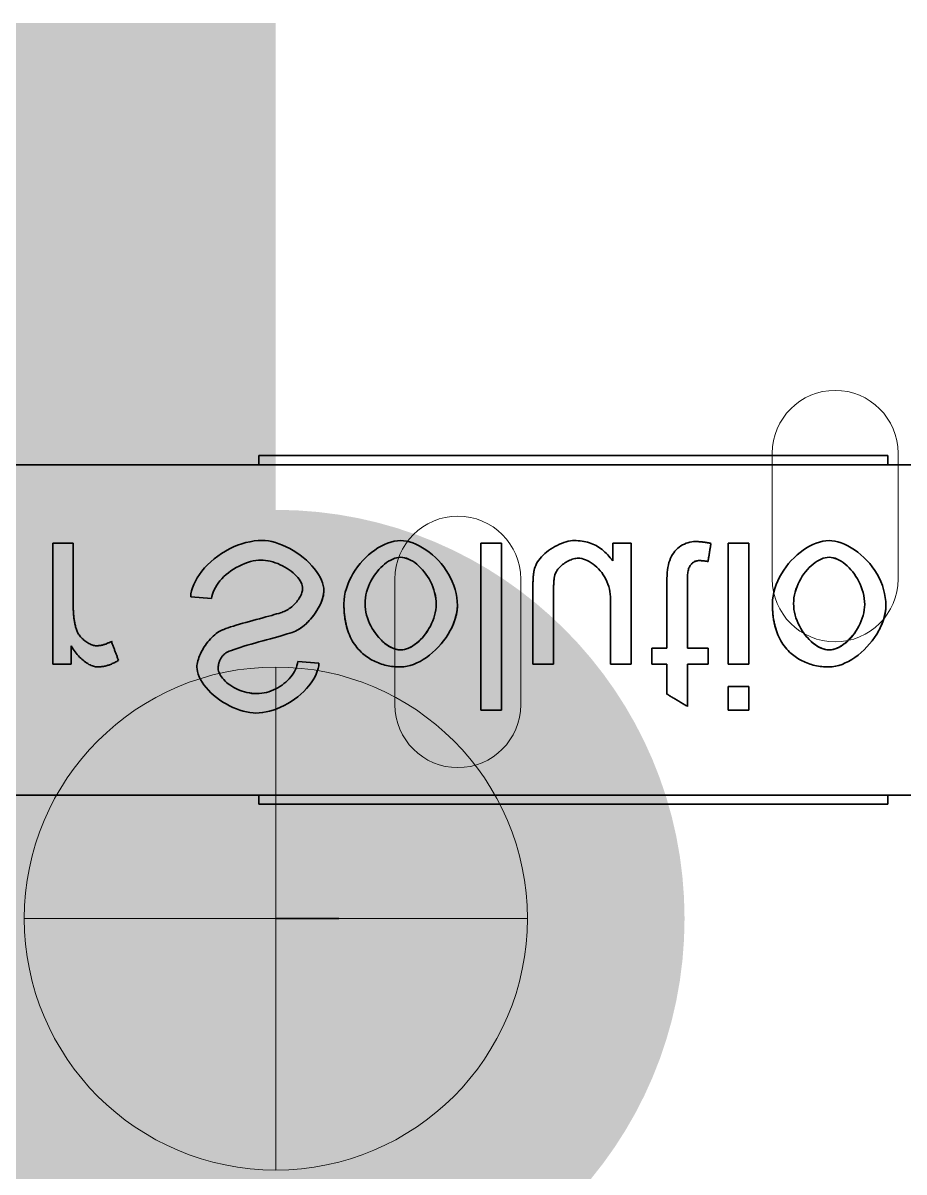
# Model space of a CAD drawing. Extents: x 39751 to 116307, y -36149 to -14965.
# Drawn here: x 54271.2 to 54341.2, y -20672.5 to -20581.1 of the extents above; entities that cross this region are included whole.
import ezdxf

# ---------------------------------------------------------------- set-up
doc = ezdxf.new("R2010")
doc.units = 0
doc.header["$LTSCALE"] = 1500
for name, color, linetype, lineweight in [('Hatch', 7, 'Continuous', 13), ('Hidden Edges(Atlas Copco)', 7, 'Continuous', 13), ('Sketch Geometry(Atlas Copco)', 7, 'Continuous', 35), ('Visible Edges(Atlas Copco)', 7, 'Continuous', 35)]:
    doc.layers.add(name, color=color, linetype=linetype, lineweight=lineweight)

# ---------------------------------------------------------------- blocks, each defined once
blk = doc.blocks.new('Center_of_gravity')
at = {"layer": 'Hatch'}
h = blk.add_hatch(color=256, dxfattribs=at)
edge = h.paths.add_edge_path()
edge.add_arc((0, 0), 4, 0, 90)
edge.add_line((0, 4), (0, 0))
edge.add_line((0, 0), (4, 0))
h = blk.add_hatch(color=256, dxfattribs=at)
edge = h.paths.add_edge_path()
edge.add_arc((0, 0), 4, 180, 270)
edge.add_line((0, -4), (0, 0))
edge.add_line((0, 0), (-4, 0))
at = {"layer": 'Sketch Geometry(Atlas Copco)', "lineweight": 18}
for q in [(0, 4), (0, 4), (-4, 0), (-4, 0), (4, 0), (0, -4), (4, 0), (0, -4)]:
    blk.add_line((0, 0), q, dxfattribs=at)
for start, end in [(90, 180), (0, 90), (180, 270), (270, 0)]:
    blk.add_arc((0, 0), 4, start, end, dxfattribs=at)
blk = doc.blocks.new('A$C58483152')
at = {"layer": 'Hatch'}
h = blk.add_hatch(color=7, dxfattribs=at)
edge = h.paths.add_edge_path()
edge.add_line((776.126, 516.5), (776.126, 555.213))
edge.add_line((776.126, 555.213), (682.312, 555.213))
edge.add_line((682.312, 555.213), (682.312, 484))
edge.add_line((682.312, 484), (743.626, 484))
edge.add_arc((776.126, 484), 32.5, 180, 90)
at = {"layer": 'Hidden Edges(Atlas Copco)'}
for p, q in [((815.6, 521), (815.6, 511)), ((825.6, 511), (825.6, 521)), ((785.6, 511), (785.6, 501)), ((795.6, 501), (795.6, 511))]:
    blk.add_line(p, q, dxfattribs=at)
for centre, start, end in [((820.6, 521), 0, 180), ((790.6, 511), 0, 180), ((820.6, 511), 180, 0), ((790.6, 501), 180, 0)]:
    blk.add_arc(centre, 5, start, end, dxfattribs=at)
at = {"layer": 'Sketch Geometry(Atlas Copco)'}
blk.add_line((776.126, 484), (781.126, 484), dxfattribs=at)
at = {"layer": 'Visible Edges(Atlas Copco)'}
for p, q in [((774.776, 520.816), (774.776, 520.086)), ((824.776, 520.816), (774.776, 520.816)), ((824.776, 520.086), (824.776, 520.816)), ((677.676, 520.086), (844.676, 520.086)), ((760.021, 513.846), (758.388, 513.846)), ((758.388, 513.846), (758.388, 504.221)), ((760.021, 508.813), (760.021, 513.846)), ((794.071, 513.846), (792.439, 513.846)), ((792.439, 513.846), (792.439, 500.573)), ((794.071, 500.573), (794.071, 513.846)), ((804.371, 513.846), (802.911, 513.846)), ((802.911, 513.846), (802.911, 512.434)), ((804.371, 504.221), (804.371, 513.846)), ((810.727, 513.834), (810.727, 513.835)), ((813.738, 513.846), (812.105, 513.846)), ((812.105, 513.846), (812.105, 504.221)), ((813.738, 504.221), (813.738, 513.846)), ((810.494, 512.393), (810.494, 512.394)), ((807.229, 511.04), (807.229, 505.488)), ((808.862, 505.488), (808.862, 511.131)), ((779.95, 510.099), (779.95, 510.099)), ((796.565, 510.19), (796.565, 504.221)), ((769.357, 509.583), (771.019, 509.441)), ((769.357, 509.582), (769.357, 509.583)), ((769.357, 509.582), (771.019, 509.441)), ((771.019, 509.441), (771.019, 509.441)), ((798.197, 504.221), (798.197, 509.563)), ((802.739, 509.38), (802.739, 504.221)), ((771.739, 506.887), (771.739, 506.887)), ((759.858, 504.221), (759.858, 505.68)), ((763.052, 506.045), (763.052, 506.045)), ((807.229, 505.488), (806.023, 505.488)), ((806.023, 505.488), (806.023, 504.221)), ((807.229, 505.488), (806.023, 505.488)), ((806.023, 505.488), (806.023, 505.488)), ((810.494, 505.488), (808.862, 505.488)), ((810.494, 505.488), (808.862, 505.488)), ((810.494, 504.221), (810.494, 505.488)), ((810.494, 505.488), (810.494, 505.488)), ((763.619, 504.526), (763.619, 504.525)), ((779.555, 504.303), (777.872, 504.434)), ((779.555, 504.302), (777.872, 504.434)), ((777.872, 504.434), (777.872, 504.434)), ((758.388, 504.221), (759.858, 504.221)), ((769.854, 503.999), (769.854, 503.998)), ((779.555, 504.303), (779.555, 504.302)), ((796.565, 504.221), (798.197, 504.221)), ((802.739, 504.221), (804.371, 504.221)), ((806.023, 504.221), (807.229, 504.221)), ((807.229, 504.221), (807.229, 501.844)), ((808.862, 504.221), (810.494, 504.221)), ((808.862, 500.866), (808.862, 504.221)), ((812.105, 504.221), (813.738, 504.221)), ((813.738, 502.441), (812.105, 502.441)), ((812.105, 502.441), (812.105, 502.44)), ((813.738, 502.44), (812.105, 502.44)), ((812.105, 502.44), (812.105, 500.573)), ((813.738, 502.441), (813.738, 502.44)), ((813.738, 500.573), (813.738, 502.44)), ((792.439, 500.573), (794.071, 500.573)), ((812.105, 500.573), (813.738, 500.573)), ((844.676, 493.82), (677.676, 493.82)), ((774.776, 493.82), (774.776, 493.09)), ((824.776, 493.09), (824.776, 493.82)), ((774.776, 493.09), (824.776, 493.09))]:
    blk.add_line(p, q, dxfattribs=at)
at = {"layer": 'Visible Edges(Atlas Copco)', "flags": 128}
for points in [[(775.034, 514.067), (774.725, 514.056), (774.407, 514.023), (774.081, 513.969), (773.751, 513.894), (773.418, 513.798), (773.086, 513.682), (772.756, 513.546), (772.432, 513.391), (772.114, 513.219), (771.805, 513.031), (771.508, 512.827), (771.223, 512.609), (770.954, 512.378), (770.7, 512.137), (770.464, 511.886), (770.248, 511.629), (770.052, 511.366), (769.879, 511.1), (769.728, 510.834), (769.602, 510.57), (769.501, 510.309), (769.426, 510.056), (769.378, 509.813), (769.357, 509.583)], [(779.95, 510.099), (779.938, 510.284), (779.9, 510.483), (779.838, 510.694), (779.752, 510.913), (779.642, 511.139), (779.511, 511.368), (779.357, 511.599), (779.184, 511.829), (778.991, 512.057), (778.781, 512.28), (778.554, 512.497), (778.312, 512.705), (778.058, 512.903), (777.793, 513.09), (777.518, 513.265), (777.237, 513.424), (776.951, 513.569), (776.663, 513.697), (776.374, 513.807), (776.089, 513.899), (775.809, 513.972), (775.538, 514.024), (775.279, 514.056), (775.034, 514.067)], [(786.053, 514.057), (785.798, 514.044), (785.54, 514.005), (785.28, 513.941), (785.018, 513.855), (784.757, 513.746), (784.497, 513.616), (784.24, 513.467), (783.987, 513.299), (783.739, 513.113), (783.498, 512.911), (783.265, 512.694), (783.041, 512.463), (782.827, 512.22), (782.626, 511.965), (782.437, 511.699), (782.263, 511.424), (782.105, 511.141), (781.963, 510.851), (781.84, 510.556), (781.736, 510.256), (781.653, 509.953), (781.592, 509.648), (781.555, 509.342), (781.542, 509.036)], [(790.564, 508.904), (790.552, 509.216), (790.518, 509.531), (790.461, 509.848), (790.381, 510.165), (790.281, 510.479), (790.159, 510.789), (790.018, 511.094), (789.857, 511.391), (789.68, 511.679), (789.485, 511.956), (789.276, 512.222), (789.053, 512.474), (788.818, 512.711), (788.573, 512.932), (788.32, 513.136), (788.061, 513.322), (787.798, 513.489), (787.533, 513.636), (787.269, 513.762), (787.008, 513.867), (786.753, 513.949), (786.507, 514.009), (786.272, 514.045), (786.053, 514.057)], [(799.86, 514.057), (799.712, 514.05), (799.553, 514.031), (799.385, 513.999), (799.212, 513.955), (799.034, 513.901), (798.853, 513.835), (798.672, 513.76), (798.492, 513.676), (798.314, 513.583), (798.14, 513.483), (797.972, 513.375), (797.81, 513.261), (797.656, 513.141), (797.51, 513.017), (797.374, 512.889), (797.249, 512.757), (797.134, 512.624), (797.03, 512.489), (796.939, 512.354), (796.86, 512.22), (796.793, 512.087), (796.738, 511.956), (796.696, 511.83), (796.667, 511.707)], [(802.911, 512.434), (802.816, 512.567), (802.718, 512.694), (802.617, 512.815), (802.514, 512.931), (802.407, 513.041), (802.298, 513.145), (802.187, 513.243), (802.072, 513.336), (801.954, 513.424), (801.834, 513.505), (801.711, 513.581), (801.586, 513.652), (801.457, 513.716), (801.326, 513.776), (801.192, 513.829), (801.055, 513.877), (800.915, 513.919), (800.773, 513.956), (800.627, 513.987), (800.479, 514.012), (800.329, 514.032), (800.175, 514.046), (800.019, 514.054), (799.86, 514.057)], [(809.49, 513.976), (809.342, 513.971), (809.193, 513.953), (809.045, 513.925), (808.897, 513.886), (808.752, 513.837), (808.61, 513.777), (808.471, 513.708), (808.338, 513.628), (808.21, 513.539), (808.087, 513.44), (807.972, 513.332), (807.864, 513.214), (807.763, 513.087), (807.67, 512.951), (807.586, 512.804), (807.511, 512.649), (807.444, 512.484), (807.386, 512.308), (807.338, 512.123), (807.298, 511.928), (807.268, 511.723), (807.246, 511.506), (807.234, 511.279), (807.229, 511.04)], [(810.727, 513.835), (810.67, 513.847), (810.613, 513.858), (810.557, 513.869), (810.501, 513.879), (810.446, 513.888), (810.391, 513.897), (810.337, 513.906), (810.283, 513.914), (810.23, 513.921), (810.177, 513.928), (810.125, 513.935), (810.073, 513.941), (810.022, 513.947), (809.971, 513.952), (809.921, 513.957), (809.871, 513.961), (809.821, 513.964), (809.773, 513.968), (809.724, 513.97), (809.676, 513.972), (809.629, 513.974), (809.582, 513.975), (809.536, 513.976), (809.49, 513.976)], [(810.494, 512.394), (810.503, 512.454), (810.513, 512.514), (810.523, 512.574), (810.533, 512.635), (810.542, 512.695), (810.552, 512.755), (810.562, 512.815), (810.571, 512.875), (810.581, 512.935), (810.591, 512.995), (810.6, 513.055), (810.61, 513.115), (810.62, 513.175), (810.63, 513.235), (810.639, 513.295), (810.649, 513.355), (810.659, 513.416), (810.669, 513.476), (810.678, 513.536), (810.688, 513.596), (810.698, 513.656), (810.707, 513.716), (810.717, 513.776), (810.727, 513.835)], [(810.494, 512.393), (810.503, 512.453), (810.513, 512.513), (810.523, 512.573), (810.533, 512.634), (810.542, 512.694), (810.552, 512.754), (810.562, 512.814), (810.571, 512.874), (810.581, 512.934), (810.591, 512.994), (810.6, 513.054), (810.61, 513.114), (810.62, 513.174), (810.63, 513.234), (810.639, 513.294), (810.649, 513.354), (810.659, 513.414), (810.669, 513.474), (810.678, 513.534), (810.688, 513.594), (810.698, 513.654), (810.707, 513.714), (810.717, 513.774), (810.727, 513.834)], [(820.124, 514.057), (819.87, 514.044), (819.611, 514.005), (819.351, 513.941), (819.089, 513.855), (818.828, 513.746), (818.568, 513.616), (818.311, 513.467), (818.058, 513.299), (817.81, 513.113), (817.569, 512.911), (817.336, 512.694), (817.112, 512.463), (816.899, 512.22), (816.697, 511.965), (816.508, 511.699), (816.334, 511.424), (816.176, 511.141), (816.034, 510.851), (815.911, 510.556), (815.807, 510.256), (815.724, 509.953), (815.663, 509.648), (815.626, 509.342), (815.613, 509.036)], [(824.635, 508.904), (824.623, 509.216), (824.589, 509.531), (824.532, 509.848), (824.452, 510.165), (824.352, 510.479), (824.23, 510.789), (824.089, 511.094), (823.929, 511.391), (823.751, 511.679), (823.556, 511.956), (823.347, 512.222), (823.124, 512.474), (822.889, 512.711), (822.644, 512.932), (822.391, 513.136), (822.132, 513.322), (821.869, 513.489), (821.604, 513.636), (821.34, 513.762), (821.079, 513.867), (820.824, 513.949), (820.578, 514.009), (820.344, 514.045), (820.124, 514.057)], [(786.053, 512.727), (785.899, 512.718), (785.742, 512.69), (785.582, 512.645), (785.421, 512.583), (785.259, 512.505), (785.098, 512.411), (784.937, 512.304), (784.779, 512.183), (784.623, 512.049), (784.472, 511.903), (784.324, 511.746), (784.183, 511.579), (784.047, 511.401), (783.919, 511.216), (783.799, 511.022), (783.688, 510.82), (783.586, 510.613), (783.495, 510.399), (783.416, 510.181), (783.35, 509.959), (783.296, 509.734), (783.257, 509.506), (783.233, 509.276), (783.225, 509.046)], [(783.225, 509.046), (783.233, 509.276), (783.257, 509.506), (783.296, 509.733), (783.35, 509.959), (783.416, 510.181), (783.496, 510.399), (783.586, 510.612), (783.688, 510.82), (783.799, 511.021), (783.919, 511.215), (784.047, 511.401), (784.183, 511.578), (784.324, 511.745), (784.472, 511.902), (784.623, 512.048), (784.779, 512.182), (784.937, 512.303), (785.098, 512.411), (785.259, 512.504), (785.421, 512.582), (785.582, 512.644), (785.742, 512.689), (785.899, 512.717), (786.053, 512.726)], [(788.881, 508.985), (788.873, 509.222), (788.849, 509.457), (788.81, 509.69), (788.756, 509.92), (788.689, 510.147), (788.61, 510.369), (788.52, 510.587), (788.418, 510.798), (788.307, 511.002), (788.187, 511.199), (788.059, 511.388), (787.923, 511.567), (787.781, 511.737), (787.634, 511.896), (787.482, 512.043), (787.327, 512.178), (787.168, 512.301), (787.008, 512.409), (786.846, 512.503), (786.685, 512.582), (786.524, 512.644), (786.364, 512.69), (786.207, 512.718), (786.053, 512.727)], [(786.053, 512.726), (786.207, 512.717), (786.364, 512.689), (786.524, 512.643), (786.685, 512.581), (786.846, 512.502), (787.008, 512.408), (787.168, 512.3), (787.327, 512.178), (787.482, 512.042), (787.634, 511.895), (787.781, 511.736), (787.923, 511.567), (788.059, 511.387), (788.187, 511.199), (788.307, 511.002), (788.418, 510.797), (788.519, 510.586), (788.61, 510.369), (788.689, 510.147), (788.756, 509.92), (788.809, 509.69), (788.849, 509.457), (788.873, 509.221), (788.881, 508.985)], [(798.299, 511.283), (798.322, 511.364), (798.353, 511.446), (798.393, 511.528), (798.44, 511.609), (798.493, 511.69), (798.553, 511.771), (798.619, 511.849), (798.691, 511.927), (798.767, 512.002), (798.848, 512.075), (798.933, 512.145), (799.021, 512.212), (799.112, 512.276), (799.206, 512.336), (799.302, 512.393), (799.4, 512.444), (799.499, 512.491), (799.599, 512.533), (799.699, 512.569), (799.798, 512.6), (799.897, 512.624), (799.994, 512.642), (800.09, 512.653), (800.184, 512.656)], [(798.299, 511.282), (798.322, 511.363), (798.353, 511.445), (798.393, 511.527), (798.44, 511.609), (798.493, 511.69), (798.553, 511.77), (798.619, 511.849), (798.691, 511.926), (798.767, 512.001), (798.848, 512.074), (798.933, 512.144), (799.021, 512.211), (799.112, 512.275), (799.206, 512.335), (799.302, 512.392), (799.4, 512.443), (799.499, 512.49), (799.599, 512.532), (799.699, 512.568), (799.798, 512.599), (799.897, 512.623), (799.994, 512.641), (800.09, 512.652), (800.184, 512.655)], [(800.184, 512.656), (800.311, 512.649), (800.448, 512.626), (800.591, 512.588), (800.741, 512.536), (800.893, 512.47), (801.047, 512.391), (801.201, 512.298), (801.354, 512.193), (801.504, 512.077), (801.649, 511.949), (801.788, 511.81), (801.921, 511.662), (802.047, 511.504), (802.163, 511.338), (802.271, 511.164), (802.368, 510.982), (802.454, 510.795), (802.53, 510.602), (802.594, 510.404), (802.646, 510.203), (802.687, 509.999), (802.716, 509.793), (802.733, 509.587), (802.739, 509.38)], [(800.184, 512.655), (800.311, 512.648), (800.448, 512.625), (800.591, 512.587), (800.741, 512.535), (800.893, 512.469), (801.047, 512.39), (801.201, 512.297), (801.354, 512.193), (801.503, 512.076), (801.649, 511.948), (801.788, 511.81), (801.921, 511.661), (802.046, 511.504), (802.163, 511.337), (802.27, 511.163), (802.368, 510.982), (802.454, 510.794), (802.53, 510.601), (802.594, 510.404), (802.646, 510.203), (802.687, 509.999), (802.716, 509.793), (802.733, 509.587), (802.739, 509.38)], [(820.124, 512.727), (819.97, 512.718), (819.813, 512.69), (819.653, 512.645), (819.492, 512.583), (819.33, 512.505), (819.169, 512.411), (819.008, 512.304), (818.85, 512.183), (818.695, 512.049), (818.543, 511.903), (818.395, 511.746), (818.254, 511.579), (818.118, 511.401), (817.99, 511.216), (817.87, 511.022), (817.759, 510.82), (817.657, 510.613), (817.567, 510.399), (817.487, 510.181), (817.421, 509.959), (817.367, 509.734), (817.328, 509.506), (817.304, 509.276), (817.296, 509.046)], [(817.296, 509.046), (817.304, 509.276), (817.328, 509.506), (817.367, 509.733), (817.421, 509.959), (817.488, 510.181), (817.567, 510.399), (817.657, 510.612), (817.759, 510.82), (817.87, 511.021), (817.99, 511.215), (818.118, 511.401), (818.254, 511.578), (818.396, 511.745), (818.543, 511.902), (818.695, 512.048), (818.85, 512.182), (819.009, 512.303), (819.169, 512.411), (819.33, 512.504), (819.492, 512.582), (819.653, 512.644), (819.813, 512.689), (819.97, 512.717), (820.124, 512.726)], [(822.952, 508.985), (822.944, 509.222), (822.92, 509.457), (822.881, 509.69), (822.827, 509.92), (822.761, 510.147), (822.681, 510.369), (822.591, 510.587), (822.489, 510.798), (822.378, 511.002), (822.258, 511.199), (822.13, 511.388), (821.994, 511.567), (821.853, 511.737), (821.705, 511.896), (821.553, 512.043), (821.398, 512.178), (821.239, 512.301), (821.079, 512.409), (820.918, 512.503), (820.756, 512.582), (820.595, 512.644), (820.435, 512.69), (820.278, 512.718), (820.124, 512.727)], [(820.124, 512.726), (820.278, 512.717), (820.435, 512.689), (820.595, 512.643), (820.756, 512.581), (820.918, 512.502), (821.079, 512.408), (821.239, 512.3), (821.398, 512.178), (821.553, 512.042), (821.705, 511.895), (821.852, 511.736), (821.994, 511.567), (822.13, 511.387), (822.258, 511.199), (822.378, 511.002), (822.489, 510.797), (822.591, 510.586), (822.681, 510.369), (822.76, 510.147), (822.827, 509.92), (822.881, 509.69), (822.92, 509.457), (822.944, 509.221), (822.952, 508.985)], [(771.019, 509.441), (771.047, 509.611), (771.091, 509.785), (771.151, 509.962), (771.226, 510.141), (771.318, 510.321), (771.425, 510.5), (771.547, 510.678), (771.684, 510.853), (771.835, 511.024), (771.999, 511.19), (772.176, 511.35), (772.364, 511.503), (772.562, 511.649), (772.77, 511.786), (772.984, 511.914), (773.205, 512.031), (773.43, 512.137), (773.657, 512.231), (773.885, 512.312), (774.111, 512.38), (774.334, 512.434), (774.55, 512.473), (774.757, 512.497), (774.953, 512.505)], [(771.019, 509.441), (771.047, 509.61), (771.091, 509.784), (771.151, 509.962), (771.226, 510.141), (771.318, 510.32), (771.425, 510.5), (771.547, 510.677), (771.684, 510.852), (771.835, 511.023), (771.999, 511.189), (772.176, 511.349), (772.364, 511.503), (772.562, 511.648), (772.77, 511.785), (772.984, 511.913), (773.205, 512.03), (773.43, 512.136), (773.657, 512.23), (773.885, 512.311), (774.111, 512.379), (774.334, 512.433), (774.55, 512.472), (774.757, 512.496), (774.953, 512.504)], [(774.953, 512.505), (775.125, 512.499), (775.307, 512.481), (775.496, 512.451), (775.689, 512.409), (775.885, 512.357), (776.083, 512.294), (776.279, 512.221), (776.473, 512.139), (776.663, 512.049), (776.848, 511.95), (777.025, 511.844), (777.194, 511.732), (777.354, 511.614), (777.503, 511.492), (777.641, 511.366), (777.767, 511.237), (777.88, 511.107), (777.978, 510.976), (778.063, 510.846), (778.132, 510.718), (778.187, 510.593), (778.226, 510.473), (778.25, 510.358), (778.257, 510.251)], [(774.953, 512.504), (775.125, 512.498), (775.307, 512.48), (775.495, 512.45), (775.689, 512.408), (775.885, 512.356), (776.082, 512.293), (776.279, 512.221), (776.473, 512.139), (776.663, 512.048), (776.847, 511.949), (777.025, 511.844), (777.194, 511.732), (777.354, 511.614), (777.503, 511.491), (777.641, 511.365), (777.767, 511.237), (777.879, 511.107), (777.978, 510.976), (778.062, 510.846), (778.132, 510.718), (778.187, 510.593), (778.226, 510.473), (778.249, 510.358), (778.257, 510.251)], [(796.667, 511.707), (796.658, 511.667), (796.65, 511.624), (796.643, 511.58), (796.636, 511.533), (796.629, 511.485), (796.622, 511.435), (796.616, 511.382), (796.61, 511.328), (796.605, 511.272), (796.6, 511.213), (796.595, 511.153), (796.59, 511.091), (796.586, 511.027), (796.583, 510.96), (796.579, 510.892), (796.576, 510.822), (796.574, 510.75), (796.571, 510.676), (796.57, 510.6), (796.568, 510.522), (796.567, 510.442), (796.566, 510.36), (796.565, 510.276), (796.565, 510.19)], [(808.862, 511.131), (808.863, 511.244), (808.869, 511.352), (808.878, 511.453), (808.891, 511.549), (808.907, 511.64), (808.928, 511.726), (808.952, 511.806), (808.979, 511.881), (809.01, 511.952), (809.045, 512.018), (809.082, 512.079), (809.123, 512.135), (809.167, 512.187), (809.214, 512.235), (809.263, 512.278), (809.315, 512.317), (809.369, 512.351), (809.425, 512.381), (809.483, 512.406), (809.541, 512.427), (809.601, 512.443), (809.662, 512.455), (809.723, 512.462), (809.784, 512.465)], [(808.862, 511.131), (808.863, 511.244), (808.869, 511.352), (808.878, 511.453), (808.891, 511.549), (808.907, 511.64), (808.928, 511.725), (808.952, 511.805), (808.979, 511.881), (809.01, 511.951), (809.045, 512.017), (809.082, 512.078), (809.123, 512.135), (809.167, 512.187), (809.214, 512.234), (809.263, 512.277), (809.315, 512.316), (809.369, 512.35), (809.425, 512.38), (809.483, 512.405), (809.542, 512.426), (809.601, 512.442), (809.662, 512.454), (809.723, 512.461), (809.784, 512.464)], [(809.784, 512.465), (809.806, 512.465), (809.829, 512.464), (809.853, 512.464), (809.877, 512.463), (809.902, 512.462), (809.927, 512.46), (809.953, 512.459), (809.98, 512.457), (810.007, 512.455), (810.035, 512.452), (810.064, 512.45), (810.093, 512.447), (810.123, 512.444), (810.154, 512.441), (810.185, 512.437), (810.217, 512.433), (810.249, 512.429), (810.282, 512.425), (810.316, 512.42), (810.35, 512.416), (810.385, 512.411), (810.421, 512.405), (810.457, 512.4), (810.494, 512.394)], [(809.784, 512.464), (809.806, 512.464), (809.829, 512.463), (809.853, 512.463), (809.877, 512.462), (809.902, 512.461), (809.927, 512.459), (809.953, 512.458), (809.98, 512.456), (810.007, 512.454), (810.035, 512.452), (810.064, 512.449), (810.093, 512.446), (810.123, 512.443), (810.154, 512.44), (810.185, 512.436), (810.217, 512.432), (810.249, 512.428), (810.282, 512.424), (810.316, 512.42), (810.35, 512.415), (810.385, 512.41), (810.421, 512.404), (810.457, 512.399), (810.494, 512.393)], [(798.197, 509.563), (798.197, 509.667), (798.198, 509.769), (798.199, 509.869), (798.2, 509.965), (798.202, 510.058), (798.204, 510.149), (798.206, 510.236), (798.208, 510.321), (798.211, 510.403), (798.215, 510.481), (798.219, 510.557), (798.223, 510.631), (798.227, 510.701), (798.232, 510.768), (798.237, 510.833), (798.242, 510.894), (798.248, 510.953), (798.254, 511.009), (798.261, 511.062), (798.268, 511.112), (798.275, 511.159), (798.282, 511.203), (798.29, 511.244), (798.299, 511.283)], [(798.197, 509.563), (798.197, 509.667), (798.198, 509.769), (798.199, 509.868), (798.2, 509.965), (798.202, 510.058), (798.204, 510.148), (798.206, 510.236), (798.208, 510.32), (798.211, 510.402), (798.215, 510.481), (798.219, 510.557), (798.223, 510.63), (798.227, 510.7), (798.232, 510.768), (798.237, 510.832), (798.242, 510.894), (798.248, 510.952), (798.254, 511.008), (798.261, 511.061), (798.268, 511.111), (798.275, 511.158), (798.282, 511.202), (798.29, 511.244), (798.299, 511.282)], [(778.257, 510.251), (778.254, 510.171), (778.243, 510.088), (778.225, 510.003), (778.2, 509.916), (778.169, 509.828), (778.132, 509.738), (778.089, 509.647), (778.04, 509.556), (777.985, 509.465), (777.926, 509.375), (777.861, 509.285), (777.792, 509.197), (777.719, 509.11), (777.641, 509.025), (777.56, 508.943), (777.475, 508.863), (777.387, 508.787), (777.295, 508.714), (777.201, 508.646), (777.104, 508.581), (777.005, 508.522), (776.904, 508.468), (776.801, 508.419), (776.696, 508.377)], [(777.69, 506.856), (777.834, 506.929), (777.977, 507.013), (778.119, 507.106), (778.258, 507.209), (778.396, 507.321), (778.53, 507.44), (778.662, 507.567), (778.789, 507.7), (778.913, 507.838), (779.032, 507.982), (779.145, 508.13), (779.253, 508.281), (779.355, 508.435), (779.451, 508.591), (779.54, 508.748), (779.621, 508.906), (779.694, 509.063), (779.76, 509.22), (779.816, 509.375), (779.863, 509.527), (779.901, 509.677), (779.928, 509.822), (779.945, 509.963), (779.95, 510.099)], [(777.877, 506.953), (778.012, 507.035), (778.145, 507.125), (778.277, 507.224), (778.407, 507.33), (778.534, 507.444), (778.658, 507.563), (778.779, 507.689), (778.896, 507.819), (779.01, 507.954), (779.118, 508.093), (779.222, 508.235), (779.32, 508.38), (779.413, 508.527), (779.5, 508.675), (779.58, 508.824), (779.654, 508.973), (779.72, 509.122), (779.779, 509.27), (779.83, 509.416), (779.872, 509.559), (779.906, 509.7), (779.93, 509.837), (779.945, 509.97), (779.95, 510.099)], [(781.542, 509.036), (781.544, 508.816), (781.552, 508.601), (781.565, 508.391), (781.583, 508.186), (781.606, 507.985), (781.635, 507.789), (781.669, 507.598), (781.707, 507.412), (781.751, 507.23), (781.801, 507.053), (781.855, 506.882), (781.914, 506.714), (781.979, 506.552), (782.049, 506.394), (782.124, 506.242), (782.204, 506.094), (782.289, 505.95), (782.38, 505.812), (782.476, 505.678), (782.577, 505.55), (782.683, 505.426), (782.794, 505.306), (782.91, 505.192), (783.032, 505.082)], [(781.542, 509.035), (781.542, 508.938), (781.544, 508.841), (781.546, 508.746), (781.55, 508.651), (781.554, 508.557), (781.56, 508.465), (781.566, 508.373), (781.574, 508.282), (781.583, 508.192), (781.592, 508.103), (781.603, 508.015), (781.614, 507.927), (781.627, 507.841), (781.64, 507.756), (781.655, 507.671), (781.671, 507.588), (781.687, 507.505), (781.705, 507.423), (781.723, 507.343), (781.743, 507.263), (781.764, 507.184), (781.785, 507.106), (781.808, 507.029), (781.831, 506.953)], [(783.225, 509.046), (783.233, 508.814), (783.257, 508.584), (783.296, 508.355), (783.35, 508.129), (783.416, 507.906), (783.495, 507.687), (783.586, 507.473), (783.688, 507.265), (783.799, 507.063), (783.919, 506.869), (784.047, 506.683), (784.183, 506.505), (784.324, 506.338), (784.472, 506.18), (784.623, 506.034), (784.779, 505.9), (784.937, 505.779), (785.098, 505.672), (785.259, 505.578), (785.421, 505.5), (785.582, 505.438), (785.742, 505.393), (785.899, 505.365), (786.053, 505.356)], [(786.053, 505.356), (786.206, 505.365), (786.362, 505.393), (786.521, 505.439), (786.681, 505.501), (786.843, 505.579), (787.004, 505.672), (787.164, 505.779), (787.322, 505.9), (787.478, 506.034), (787.63, 506.179), (787.777, 506.335), (787.919, 506.501), (788.055, 506.677), (788.184, 506.861), (788.304, 507.053), (788.416, 507.251), (788.518, 507.456), (788.609, 507.666), (788.688, 507.879), (788.755, 508.097), (788.809, 508.317), (788.849, 508.539), (788.873, 508.762), (788.881, 508.985)], [(815.613, 509.036), (815.616, 508.816), (815.623, 508.601), (815.636, 508.391), (815.654, 508.186), (815.678, 507.985), (815.706, 507.789), (815.74, 507.598), (815.778, 507.412), (815.822, 507.23), (815.872, 507.053), (815.926, 506.882), (815.985, 506.714), (816.05, 506.552), (816.12, 506.394), (816.195, 506.242), (816.275, 506.094), (816.361, 505.95), (816.451, 505.812), (816.547, 505.678), (816.648, 505.55), (816.754, 505.426), (816.865, 505.306), (816.981, 505.192), (817.103, 505.082)], [(815.613, 509.035), (815.613, 508.938), (815.615, 508.841), (815.617, 508.746), (815.621, 508.651), (815.625, 508.557), (815.631, 508.465), (815.638, 508.373), (815.645, 508.282), (815.654, 508.192), (815.663, 508.103), (815.674, 508.015), (815.685, 507.927), (815.698, 507.841), (815.711, 507.756), (815.726, 507.671), (815.742, 507.588), (815.758, 507.505), (815.776, 507.423), (815.794, 507.343), (815.814, 507.263), (815.835, 507.184), (815.856, 507.106), (815.879, 507.029), (815.903, 506.953)], [(817.296, 509.046), (817.304, 508.814), (817.328, 508.584), (817.367, 508.355), (817.421, 508.129), (817.487, 507.906), (817.567, 507.687), (817.657, 507.473), (817.759, 507.265), (817.87, 507.063), (817.99, 506.869), (818.118, 506.683), (818.254, 506.505), (818.395, 506.338), (818.543, 506.18), (818.695, 506.034), (818.85, 505.9), (819.008, 505.779), (819.169, 505.672), (819.33, 505.578), (819.492, 505.5), (819.653, 505.438), (819.813, 505.393), (819.97, 505.365), (820.124, 505.356)], [(820.124, 505.356), (820.277, 505.365), (820.433, 505.393), (820.592, 505.439), (820.752, 505.501), (820.914, 505.579), (821.075, 505.672), (821.235, 505.779), (821.393, 505.9), (821.549, 506.034), (821.701, 506.179), (821.848, 506.335), (821.99, 506.501), (822.126, 506.677), (822.255, 506.861), (822.375, 507.053), (822.487, 507.251), (822.589, 507.456), (822.68, 507.666), (822.759, 507.879), (822.827, 508.097), (822.88, 508.317), (822.92, 508.539), (822.944, 508.762), (822.952, 508.985)], [(760.294, 506.907), (760.272, 506.98), (760.251, 507.053), (760.23, 507.128), (760.211, 507.202), (760.192, 507.277), (760.175, 507.353), (760.158, 507.429), (760.142, 507.506), (760.127, 507.584), (760.114, 507.662), (760.101, 507.74), (760.089, 507.819), (760.078, 507.899), (760.068, 507.979), (760.059, 508.06), (760.051, 508.142), (760.044, 508.224), (760.038, 508.306), (760.032, 508.389), (760.028, 508.473), (760.025, 508.557), (760.022, 508.642), (760.021, 508.727), (760.021, 508.813)], [(776.696, 508.377), (776.613, 508.347), (776.5, 508.311), (776.359, 508.268), (776.194, 508.22), (776.006, 508.167), (775.799, 508.11), (775.575, 508.049), (775.337, 507.984), (775.087, 507.916), (774.828, 507.846), (774.563, 507.774), (774.294, 507.7), (774.024, 507.626), (773.755, 507.551), (773.491, 507.476), (773.234, 507.402), (772.986, 507.328), (772.75, 507.256), (772.529, 507.187), (772.326, 507.12), (772.143, 507.056), (771.982, 506.995), (771.847, 506.939), (771.739, 506.887)], [(786.053, 504.009), (786.304, 504.022), (786.559, 504.061), (786.817, 504.125), (787.077, 504.212), (787.337, 504.321), (787.596, 504.451), (787.853, 504.6), (788.105, 504.768), (788.353, 504.953), (788.595, 505.153), (788.829, 505.368), (789.053, 505.597), (789.268, 505.837), (789.471, 506.088), (789.66, 506.348), (789.836, 506.616), (789.996, 506.892), (790.138, 507.173), (790.263, 507.458), (790.368, 507.746), (790.452, 508.036), (790.513, 508.327), (790.551, 508.616), (790.564, 508.904)], [(790.029, 506.953), (790.07, 507.032), (790.109, 507.112), (790.147, 507.192), (790.184, 507.272), (790.219, 507.352), (790.253, 507.433), (790.285, 507.514), (790.316, 507.596), (790.345, 507.677), (790.372, 507.759), (790.398, 507.841), (790.421, 507.923), (790.444, 508.005), (790.464, 508.087), (790.483, 508.169), (790.499, 508.251), (790.514, 508.333), (790.527, 508.415), (790.538, 508.497), (790.547, 508.578), (790.555, 508.66), (790.56, 508.741), (790.563, 508.823), (790.564, 508.904)], [(820.124, 504.009), (820.375, 504.022), (820.63, 504.061), (820.888, 504.125), (821.148, 504.212), (821.408, 504.321), (821.667, 504.451), (821.924, 504.6), (822.177, 504.768), (822.424, 504.953), (822.666, 505.153), (822.9, 505.368), (823.125, 505.597), (823.339, 505.837), (823.542, 506.088), (823.732, 506.348), (823.907, 506.616), (824.067, 506.892), (824.21, 507.173), (824.334, 507.458), (824.439, 507.746), (824.523, 508.036), (824.584, 508.327), (824.622, 508.616), (824.635, 508.904)], [(824.1, 506.953), (824.141, 507.032), (824.18, 507.112), (824.219, 507.192), (824.255, 507.272), (824.291, 507.352), (824.324, 507.433), (824.356, 507.514), (824.387, 507.596), (824.416, 507.677), (824.443, 507.759), (824.469, 507.841), (824.493, 507.923), (824.515, 508.005), (824.535, 508.087), (824.554, 508.169), (824.57, 508.251), (824.585, 508.333), (824.598, 508.415), (824.609, 508.497), (824.619, 508.578), (824.626, 508.66), (824.631, 508.741), (824.634, 508.823), (824.635, 508.904)], [(761.855, 505.691), (761.787, 505.694), (761.715, 505.704), (761.642, 505.72), (761.566, 505.741), (761.489, 505.769), (761.41, 505.801), (761.332, 505.838), (761.252, 505.88), (761.173, 505.926), (761.095, 505.976), (761.018, 506.029), (760.942, 506.086), (760.868, 506.146), (760.796, 506.208), (760.727, 506.273), (760.661, 506.339), (760.598, 506.408), (760.54, 506.477), (760.485, 506.548), (760.436, 506.62), (760.392, 506.692), (760.353, 506.764), (760.32, 506.836), (760.294, 506.907)], [(761.855, 505.69), (761.787, 505.694), (761.715, 505.704), (761.642, 505.719), (761.566, 505.741), (761.489, 505.768), (761.41, 505.801), (761.332, 505.838), (761.252, 505.88), (761.173, 505.926), (761.095, 505.976), (761.018, 506.029), (760.942, 506.086), (760.868, 506.145), (760.796, 506.208), (760.727, 506.273), (760.661, 506.339), (760.598, 506.408), (760.54, 506.477), (760.485, 506.548), (760.436, 506.62), (760.392, 506.692), (760.353, 506.764), (760.32, 506.836), (760.294, 506.907)], [(771.739, 506.887), (771.62, 506.82), (771.502, 506.743), (771.385, 506.657), (771.269, 506.564), (771.154, 506.462), (771.043, 506.354), (770.933, 506.24), (770.827, 506.12), (770.724, 505.995), (770.625, 505.866), (770.53, 505.733), (770.439, 505.598), (770.354, 505.461), (770.273, 505.322), (770.199, 505.182), (770.131, 505.042), (770.069, 504.903), (770.014, 504.765), (769.967, 504.628), (769.927, 504.495), (769.896, 504.364), (769.873, 504.238), (769.858, 504.116), (769.854, 503.999)], [(771.739, 506.887), (771.62, 506.82), (771.502, 506.743), (771.385, 506.657), (771.269, 506.564), (771.154, 506.462), (771.043, 506.354), (770.933, 506.24), (770.827, 506.12), (770.724, 505.995), (770.625, 505.866), (770.53, 505.733), (770.439, 505.598), (770.354, 505.46), (770.273, 505.321), (770.199, 505.182), (770.131, 505.042), (770.069, 504.902), (770.014, 504.764), (769.967, 504.628), (769.927, 504.494), (769.896, 504.364), (769.873, 504.237), (769.858, 504.115), (769.854, 503.998)], [(771.879, 506.953), (771.873, 506.95), (771.866, 506.947), (771.859, 506.944), (771.853, 506.941), (771.846, 506.939), (771.84, 506.936), (771.834, 506.933), (771.828, 506.93), (771.821, 506.927), (771.815, 506.924), (771.809, 506.922), (771.803, 506.919), (771.798, 506.916), (771.792, 506.913), (771.786, 506.911), (771.781, 506.908), (771.775, 506.905), (771.77, 506.903), (771.765, 506.9), (771.759, 506.897), (771.754, 506.895), (771.749, 506.892), (771.744, 506.889), (771.739, 506.887)], [(772.064, 505.062), (772.147, 505.122), (772.268, 505.186), (772.421, 505.255), (772.604, 505.328), (772.814, 505.404), (773.048, 505.483), (773.302, 505.565), (773.574, 505.649), (773.86, 505.734), (774.156, 505.82), (774.461, 505.907), (774.77, 505.993), (775.081, 506.079), (775.39, 506.165), (775.694, 506.248), (775.99, 506.33), (776.275, 506.41), (776.545, 506.486), (776.798, 506.559), (777.031, 506.628), (777.239, 506.693), (777.421, 506.753), (777.572, 506.808), (777.69, 506.856)], [(786.053, 505.356), (785.961, 505.36), (785.867, 505.37), (785.773, 505.387), (785.677, 505.41), (785.581, 505.439), (785.484, 505.475), (785.387, 505.516), (785.29, 505.563), (785.192, 505.615), (785.095, 505.673), (784.999, 505.737), (784.903, 505.805), (784.807, 505.878), (784.713, 505.955), (784.62, 506.038), (784.528, 506.124), (784.438, 506.215), (784.349, 506.31), (784.263, 506.408), (784.178, 506.511), (784.096, 506.616), (784.016, 506.726), (783.939, 506.838), (783.865, 506.953)], [(788.243, 506.953), (788.169, 506.839), (788.092, 506.727), (788.012, 506.619), (787.929, 506.514), (787.844, 506.412), (787.757, 506.313), (787.669, 506.219), (787.578, 506.128), (787.486, 506.041), (787.393, 505.959), (787.298, 505.881), (787.202, 505.808), (787.106, 505.739), (787.009, 505.676), (786.912, 505.618), (786.815, 505.565), (786.717, 505.517), (786.62, 505.476), (786.524, 505.44), (786.427, 505.41), (786.332, 505.387), (786.238, 505.37), (786.145, 505.36), (786.053, 505.356)], [(820.124, 505.356), (820.032, 505.36), (819.938, 505.37), (819.844, 505.387), (819.748, 505.41), (819.652, 505.439), (819.555, 505.475), (819.458, 505.516), (819.361, 505.563), (819.263, 505.615), (819.166, 505.673), (819.07, 505.737), (818.974, 505.805), (818.878, 505.878), (818.784, 505.955), (818.691, 506.038), (818.599, 506.124), (818.509, 506.215), (818.42, 506.31), (818.334, 506.408), (818.249, 506.511), (818.167, 506.616), (818.087, 506.726), (818.01, 506.838), (817.936, 506.953)], [(822.314, 506.953), (822.24, 506.839), (822.163, 506.727), (822.083, 506.619), (822, 506.514), (821.915, 506.412), (821.828, 506.313), (821.74, 506.219), (821.649, 506.128), (821.557, 506.041), (821.464, 505.959), (821.369, 505.881), (821.274, 505.808), (821.177, 505.739), (821.08, 505.676), (820.983, 505.618), (820.886, 505.565), (820.788, 505.517), (820.691, 505.476), (820.595, 505.44), (820.499, 505.41), (820.403, 505.387), (820.309, 505.37), (820.216, 505.36), (820.124, 505.356)], [(759.858, 505.68), (759.93, 505.554), (760.006, 505.432), (760.084, 505.315), (760.167, 505.201), (760.251, 505.092), (760.339, 504.987), (760.428, 504.887), (760.519, 504.792), (760.612, 504.701), (760.705, 504.616), (760.8, 504.536), (760.895, 504.46), (760.99, 504.391), (761.085, 504.326), (761.179, 504.268), (761.272, 504.214), (761.364, 504.167), (761.455, 504.126), (761.544, 504.09), (761.63, 504.061), (761.714, 504.038), (761.795, 504.022), (761.872, 504.012), (761.947, 504.009)], [(763.052, 506.045), (763.002, 506.016), (762.952, 505.989), (762.902, 505.962), (762.852, 505.937), (762.802, 505.913), (762.753, 505.89), (762.703, 505.869), (762.653, 505.848), (762.603, 505.829), (762.553, 505.811), (762.503, 505.795), (762.453, 505.779), (762.404, 505.765), (762.354, 505.752), (762.304, 505.741), (762.254, 505.73), (762.204, 505.721), (762.154, 505.713), (762.105, 505.706), (762.055, 505.701), (762.005, 505.696), (761.955, 505.693), (761.905, 505.691), (761.855, 505.691)], [(763.052, 506.045), (763.002, 506.016), (762.952, 505.989), (762.902, 505.962), (762.852, 505.937), (762.802, 505.913), (762.753, 505.89), (762.703, 505.868), (762.653, 505.848), (762.603, 505.829), (762.553, 505.811), (762.503, 505.795), (762.453, 505.779), (762.404, 505.765), (762.354, 505.752), (762.304, 505.74), (762.254, 505.73), (762.204, 505.721), (762.154, 505.713), (762.105, 505.706), (762.055, 505.7), (762.005, 505.696), (761.955, 505.693), (761.905, 505.691), (761.855, 505.69)], [(763.619, 504.526), (763.596, 504.589), (763.572, 504.652), (763.548, 504.715), (763.525, 504.779), (763.501, 504.842), (763.477, 504.905), (763.454, 504.969), (763.43, 505.032), (763.406, 505.095), (763.383, 505.159), (763.359, 505.222), (763.335, 505.285), (763.312, 505.349), (763.288, 505.412), (763.264, 505.475), (763.241, 505.539), (763.217, 505.602), (763.193, 505.665), (763.17, 505.729), (763.146, 505.792), (763.123, 505.855), (763.099, 505.919), (763.075, 505.982), (763.052, 506.045)], [(763.619, 504.525), (763.596, 504.588), (763.572, 504.652), (763.548, 504.715), (763.525, 504.778), (763.501, 504.842), (763.477, 504.905), (763.454, 504.968), (763.43, 505.032), (763.406, 505.095), (763.383, 505.158), (763.359, 505.222), (763.335, 505.285), (763.312, 505.348), (763.288, 505.412), (763.264, 505.475), (763.241, 505.538), (763.217, 505.602), (763.193, 505.665), (763.17, 505.728), (763.146, 505.792), (763.123, 505.855), (763.099, 505.919), (763.075, 505.982), (763.052, 506.045)], [(761.947, 504.009), (762.015, 504.009), (762.084, 504.012), (762.152, 504.017), (762.221, 504.023), (762.29, 504.031), (762.359, 504.041), (762.428, 504.052), (762.497, 504.066), (762.567, 504.081), (762.636, 504.098), (762.706, 504.117), (762.775, 504.138), (762.845, 504.16), (762.915, 504.184), (762.985, 504.21), (763.055, 504.238), (763.125, 504.268), (763.195, 504.299), (763.266, 504.332), (763.336, 504.367), (763.407, 504.404), (763.478, 504.443), (763.548, 504.483), (763.619, 504.525)], [(771.547, 503.877), (771.547, 503.936), (771.55, 503.995), (771.555, 504.053), (771.561, 504.11), (771.569, 504.165), (771.579, 504.221), (771.591, 504.275), (771.604, 504.328), (771.619, 504.381), (771.636, 504.432), (771.655, 504.483), (771.676, 504.533), (771.698, 504.582), (771.722, 504.63), (771.748, 504.677), (771.776, 504.723), (771.806, 504.769), (771.837, 504.813), (771.871, 504.857), (771.906, 504.9), (771.942, 504.942), (771.981, 504.983), (772.021, 505.023), (772.064, 505.062)], [(777.872, 504.434), (777.848, 504.276), (777.81, 504.118), (777.758, 503.961), (777.692, 503.806), (777.615, 503.653), (777.525, 503.502), (777.424, 503.354), (777.312, 503.211), (777.191, 503.071), (777.06, 502.937), (776.921, 502.808), (776.774, 502.685), (776.619, 502.569), (776.457, 502.46), (776.29, 502.358), (776.117, 502.265), (775.94, 502.181), (775.758, 502.106), (775.573, 502.041), (775.385, 501.986), (775.195, 501.943), (775.003, 501.912), (774.811, 501.892), (774.618, 501.886)], [(777.872, 504.434), (777.848, 504.276), (777.81, 504.118), (777.758, 503.961), (777.692, 503.805), (777.615, 503.652), (777.525, 503.501), (777.424, 503.354), (777.312, 503.21), (777.191, 503.071), (777.06, 502.936), (776.921, 502.807), (776.774, 502.684), (776.619, 502.568), (776.457, 502.459), (776.29, 502.357), (776.117, 502.264), (775.94, 502.18), (775.758, 502.105), (775.573, 502.04), (775.385, 501.986), (775.195, 501.942), (775.003, 501.911), (774.811, 501.891), (774.618, 501.885)], [(783.032, 505.082), (783.136, 504.995), (783.242, 504.911), (783.35, 504.831), (783.459, 504.754), (783.571, 504.681), (783.685, 504.612), (783.8, 504.547), (783.917, 504.486), (784.037, 504.428), (784.158, 504.374), (784.281, 504.324), (784.406, 504.277), (784.532, 504.234), (784.661, 504.195), (784.792, 504.16), (784.924, 504.128), (785.059, 504.1), (785.195, 504.076), (785.333, 504.055), (785.473, 504.038), (785.615, 504.025), (785.759, 504.016), (785.905, 504.01), (786.053, 504.009)], [(817.103, 505.082), (817.207, 504.995), (817.313, 504.911), (817.421, 504.831), (817.531, 504.754), (817.642, 504.681), (817.756, 504.612), (817.871, 504.547), (817.988, 504.486), (818.108, 504.428), (818.229, 504.374), (818.352, 504.324), (818.477, 504.277), (818.604, 504.234), (818.732, 504.195), (818.863, 504.16), (818.995, 504.128), (819.13, 504.1), (819.266, 504.076), (819.404, 504.055), (819.544, 504.038), (819.686, 504.025), (819.83, 504.016), (819.976, 504.01), (820.124, 504.009)], [(769.854, 503.998), (769.866, 503.823), (769.901, 503.634), (769.96, 503.436), (770.041, 503.23), (770.145, 503.019), (770.27, 502.805), (770.416, 502.59), (770.581, 502.377), (770.765, 502.166), (770.966, 501.96), (771.182, 501.761), (771.413, 501.57), (771.656, 501.389), (771.91, 501.219), (772.172, 501.061), (772.442, 500.916), (772.716, 500.786), (772.992, 500.671), (773.267, 500.572), (773.54, 500.49), (773.808, 500.426), (774.067, 500.379), (774.314, 500.351), (774.547, 500.342)], [(774.618, 501.886), (774.419, 501.892), (774.221, 501.909), (774.026, 501.938), (773.835, 501.976), (773.647, 502.024), (773.463, 502.081), (773.284, 502.147), (773.11, 502.22), (772.943, 502.299), (772.782, 502.385), (772.628, 502.477), (772.482, 502.574), (772.344, 502.674), (772.216, 502.779), (772.096, 502.886), (771.987, 502.996), (771.889, 503.107), (771.802, 503.22), (771.726, 503.332), (771.663, 503.445), (771.613, 503.556), (771.577, 503.665), (771.554, 503.773), (771.547, 503.877)], [(774.618, 501.885), (774.419, 501.891), (774.221, 501.908), (774.026, 501.937), (773.834, 501.975), (773.646, 502.023), (773.462, 502.081), (773.283, 502.146), (773.11, 502.219), (772.942, 502.299), (772.781, 502.385), (772.628, 502.476), (772.482, 502.573), (772.344, 502.674), (772.215, 502.779), (772.096, 502.886), (771.987, 502.996), (771.888, 503.107), (771.801, 503.22), (771.726, 503.332), (771.663, 503.445), (771.613, 503.556), (771.576, 503.665), (771.554, 503.773), (771.547, 503.877)], [(774.547, 500.342), (774.801, 500.351), (775.069, 500.381), (775.347, 500.43), (775.632, 500.497), (775.921, 500.583), (776.213, 500.688), (776.504, 500.809), (776.793, 500.947), (777.076, 501.1), (777.352, 501.268), (777.619, 501.449), (777.875, 501.642), (778.118, 501.847), (778.346, 502.06), (778.558, 502.281), (778.753, 502.508), (778.929, 502.74), (779.086, 502.973), (779.221, 503.207), (779.334, 503.44), (779.425, 503.668), (779.492, 503.889), (779.536, 504.101), (779.555, 504.302)], [(807.229, 501.844), (807.297, 501.804), (807.365, 501.763), (807.433, 501.722), (807.501, 501.681), (807.569, 501.64), (807.637, 501.599), (807.705, 501.559), (807.773, 501.518), (807.841, 501.477), (807.909, 501.436), (807.978, 501.396), (808.046, 501.355), (808.114, 501.314), (808.182, 501.273), (808.25, 501.232), (808.318, 501.192), (808.386, 501.151), (808.454, 501.11), (808.522, 501.069), (808.59, 501.029), (808.658, 500.988), (808.726, 500.947), (808.794, 500.906), (808.862, 500.866)]]:
    blk.add_lwpolyline(points, dxfattribs=at)
at = {"xscale": -5, "yscale": 5, "zscale": 5, "rotation": 180}
blk.add_blockref('Center_of_gravity', (776.126, 484), dxfattribs=at)

msp = doc.modelspace()

# ---------------------------------------------------------------- block references
msp.add_blockref('A$C58483152', (53515.146, -21136.314))

doc.saveas('drawing.dxf')
